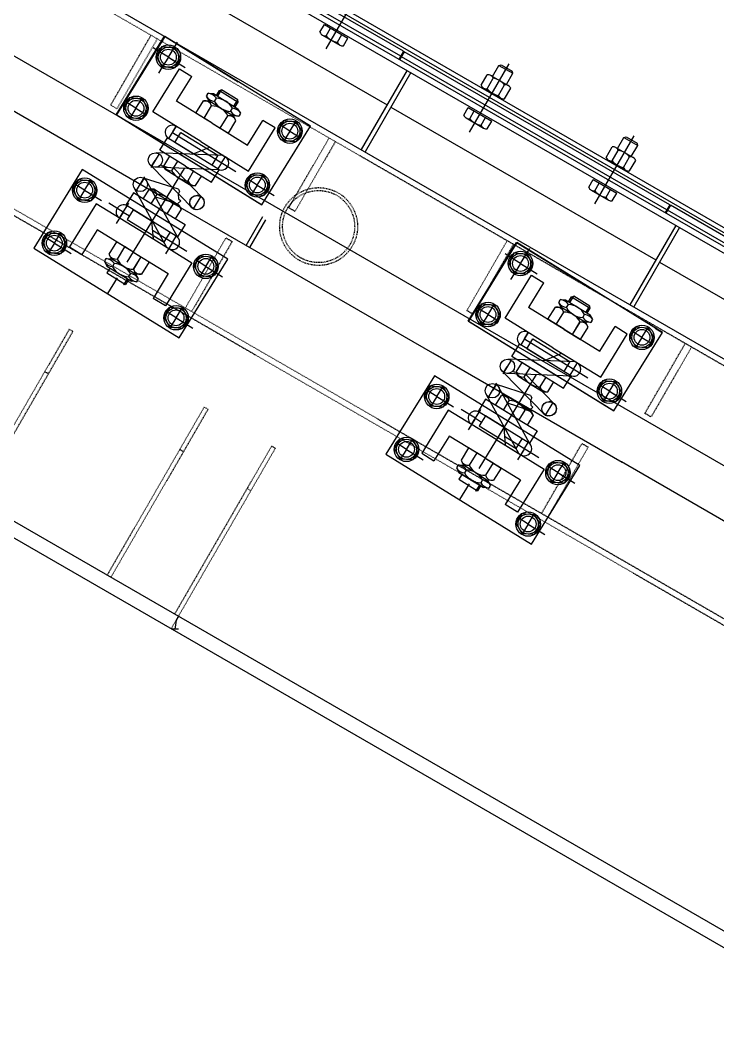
# Model space of a CAD drawing. Header units: millimetres. Extents: x 2827 to 6143, y 72 to 478.
# Drawn here: x 4479.8 to 4600.7, y 114 to 289.8 of the extents above; entities that cross this region are included whole.
import ezdxf

# ---------------------------------------------------------------- set-up
doc = ezdxf.new("R2010")
doc.units = ezdxf.units.MM
for name, pattern in [('ACAD_ISO02W100', [15, 12, -3]), ('CENTER', [50.8, 31.75, -6.35, 6.35, -6.35]), ('CENTER2', [28.575, 19.05, -3.175, 3.175, -3.175]), ('HIDDEN', [0.2, 0.1, -0.1])]:
    doc.linetypes.add(name, pattern=pattern)
for name, color, linetype, lineweight in [('01', 7, 'Continuous', 18), ('中心线', 1, 'CENTER', 13), ('图层1', 1, 'CENTER2', 25), ('图层2', 160, 'Continuous', 25), ('尺寸线', 22, 'Continuous', 13), ('粗实线层', 7, 'Continuous', 35), ('虚线', 8, 'ACAD_ISO02W100', 13)]:
    doc.layers.add(name, color=color, linetype=linetype, lineweight=lineweight)

msp = doc.modelspace()

# ---------------------------------------------------------------- linework, layer by layer
at = {"color": 7, "linetype": 'Continuous', "lineweight": -3}
for p, q in [((4733.81, 176.65), (4326.16, 412.21)), ((4734.19, 177.3), (4326.54, 412.86)), ((4325.04, 410.27), (4732.82, 174.92)), ((4324.54, 409.4), (4732.32, 174.06)), ((4724.38, 160.3), (4316.6, 395.64)), ((4504.54, 259.08), (4304.47, 374.63)), ((4716.38, 146.45), (4364.33, 349.63)), ((4545.77, 283.55), (4499.77, 310.1)), ((4546.27, 284.41), (4500.27, 310.97)), ((4497.52, 301.62), (4543.43, 275.13)), ((4531.78, 287.72), (4532.56, 289.05)), ((4532.56, 289.05), (4536.63, 286.7)), ((4532.85, 287.1), (4533.62, 288.44)), ((4532.21, 287.23), (4535.22, 285.49)), ((4534.8, 285.98), (4535.57, 287.31)), ((4535.86, 285.36), (4536.63, 286.7)), ((4546.27, 284.41), (4545.46, 283)), ((4546.38, 284.35), (4545.56, 282.94)), ((4591.88, 256.93), (4545.88, 283.48)), ((4592.38, 257.79), (4546.38, 284.35)), ((4561.69, 280.05), (4562.79, 281.96)), ((4562.79, 281.96), (4563.2, 282.06)), ((4562.79, 281.96), (4565.18, 280.61)), ((4563.2, 282.06), (4565.07, 280.98)), ((4546.88, 281.12), (4538.94, 267.37)), ((4547.53, 280.74), (4539.59, 266.99)), ((4559.7, 278.52), (4560.75, 280.35)), ((4560.76, 277.91), (4561.81, 279.74)), ((4561.39, 280.22), (4564.4, 278.48)), ((4564.07, 278.68), (4565.18, 280.61)), ((4565.18, 280.61), (4565.07, 280.98)), ((4560.12, 278.04), (4563.14, 276.3)), ((4562.71, 276.78), (4563.76, 278.61)), ((4563.77, 276.17), (4564.83, 278)), ((4544.08, 274.76), (4589.98, 248.26)), ((4556.69, 273.35), (4557.46, 274.68)), ((4557.46, 274.68), (4561.53, 272.33)), ((4557.11, 272.86), (4560.13, 271.12)), ((4557.75, 272.73), (4558.52, 274.07)), ((4559.7, 271.61), (4560.47, 272.94)), ((4560.76, 270.99), (4561.53, 272.33)), ((4583.34, 267.55), (4584.44, 269.46)), ((4584.44, 269.46), (4584.85, 269.57)), ((4584.44, 269.46), (4586.84, 268.11)), ((4584.85, 269.57), (4586.73, 268.48)), ((4581.35, 266.03), (4582.41, 267.85)), ((4583.04, 267.73), (4586.05, 265.99)), ((4585.72, 266.18), (4586.84, 268.11)), ((4586.84, 268.11), (4586.73, 268.48)), ((4581.78, 265.54), (4584.79, 263.8)), ((4582.41, 265.41), (4583.47, 267.24)), ((4584.36, 264.29), (4585.42, 266.12)), ((4585.42, 263.67), (4586.48, 265.5)), ((4578.34, 260.85), (4579.11, 262.19)), ((4579.11, 262.19), (4583.19, 259.83)), ((4578.77, 260.36), (4581.78, 258.62)), ((4579.4, 260.24), (4580.17, 261.57)), ((4581.35, 259.11), (4582.12, 260.45)), ((4551.35, 232.08), (4504.54, 259.08)), ((4582.41, 258.5), (4583.19, 259.83)), ((4592.38, 257.79), (4591.56, 256.38)), ((4592.49, 257.73), (4591.67, 256.32)), ((4637.99, 230.3), (4591.99, 256.86)), ((4638.49, 231.17), (4592.49, 257.73)), ((4518.97, 250.77), (4521.87, 255.79)), ((4519.62, 250.39), (4522.41, 255.21)), ((4593.43, 254.24), (4585.49, 240.49)), ((4594.08, 253.87), (4586.14, 240.12)), ((4590.63, 247.89), (4636.53, 221.4)), ((4584.13, 213.15), (4551.35, 232.08)), ((4632.87, 185.01), (4584.04, 213.25)), ((4505.99, 184.34), (4506.05, 184.35)), ((4506.03, 184.41), (4506.05, 184.35))]:
    msp.add_line(p, q, dxfattribs=at)
at = {"lineweight": -3}
for p, q in [((4502.84, 273.92), (4507.43, 281.36)), ((4507.43, 281.36), (4509.56, 280.05)), ((4507, 275.9), (4509.56, 280.05)), ((4512.25, 276.87), (4512.08, 276.61)), ((4512.08, 276.61), (4512.53, 275.82)), ((4512.17, 276.92), (4512.17, 276.92)), ((4512.25, 276.87), (4512.41, 277.14)), ((4512.41, 277.14), (4513.32, 277.09)), ((4513.32, 277.09), (4517.57, 274.47)), ((4513.49, 275.74), (4513.82, 276.27)), ((4513.84, 276.77), (4514.37, 277.62)), ((4514.06, 276.64), (4513.84, 276.77)), ((4514.06, 276.64), (4514.73, 277.71)), ((4514.37, 277.62), (4514.73, 277.71)), ((4514.37, 277.62), (4517.6, 275.62)), ((4517.52, 275.99), (4514.73, 277.71)), ((4506.92, 275.77), (4507, 275.9)), ((4513.09, 271.97), (4506.92, 275.77)), ((4510.27, 273.7), (4511.59, 275.83)), ((4511.59, 275.83), (4512.53, 275.82)), ((4511.68, 272.84), (4513, 274.96)), ((4511.68, 272.84), (4513, 274.96)), ((4514.66, 274.52), (4512.53, 275.82)), ((4514.66, 274.52), (4516.8, 273.22)), ((4516.3, 274.01), (4516.63, 274.54)), ((4516.86, 274.91), (4517.52, 275.99)), ((4516.86, 274.91), (4517.07, 274.78)), ((4517.07, 274.78), (4517.6, 275.62)), ((4517.6, 275.62), (4517.52, 275.99)), ((4518.05, 273.69), (4517.57, 274.47)), ((4511.12, 268.77), (4502.84, 273.92)), ((4513.07, 271.97), (4510.25, 273.71)), ((4513.09, 271.97), (4510.27, 273.7)), ((4513.07, 271.97), (4511.66, 272.85)), ((4511.66, 272.85), (4511.66, 272.85)), ((4513.09, 271.97), (4511.68, 272.84)), ((4514.5, 271.09), (4515.82, 273.23)), ((4514.5, 271.09), (4515.83, 273.21)), ((4517.22, 272.35), (4516.8, 273.22)), ((4517.72, 273.16), (4516.8, 273.22)), ((4517.65, 273.17), (4517.66, 273.17)), ((4517.88, 273.43), (4517.72, 273.16)), ((4517.88, 273.43), (4518.05, 273.69)), ((4513.07, 271.97), (4519.24, 268.17)), ((4513.09, 271.97), (4513.09, 271.97)), ((4513.09, 271.97), (4515.91, 270.23)), ((4513.09, 271.97), (4514.5, 271.09)), ((4515.91, 270.23), (4517.22, 272.35)), ((4519.24, 268.17), (4521.89, 272.44)), ((4519.41, 263.66), (4524.02, 271.13)), ((4524.02, 271.13), (4521.89, 272.44)), ((4504.03, 267.28), (4505.34, 269.41)), ((4514.05, 264.03), (4505.55, 269.28)), ((4506.62, 268.62), (4507.66, 270.32)), ((4507.66, 270.32), (4514.05, 266.39)), ((4508.5, 264.52), (4504.03, 267.28)), ((4509.81, 266.65), (4506.62, 268.62)), ((4509.81, 266.65), (4512.67, 267.82)), ((4511.11, 268.78), (4519.41, 263.66)), ((4511.12, 268.77), (4511.12, 268.77)), ((4511.12, 268.77), (4515.37, 266.15)), ((4515.06, 266.33), (4503.42, 266.8)), ((4505.73, 266.23), (4504.68, 264.53)), ((4508.5, 264.52), (4505.73, 266.23)), ((4509.15, 265.58), (4509.13, 265.55)), ((4509.15, 265.58), (4509.15, 265.58)), ((4509.69, 266.46), (4509.69, 266.46)), ((4514.05, 266.39), (4513.01, 264.68)), ((4509.8, 257.11), (4502.51, 264.56)), ((4514.28, 263.88), (4503.16, 264.31)), ((4505.04, 263.86), (4504.68, 264.53)), ((4507.26, 262.5), (4505.04, 263.86)), ((4507.11, 265.38), (4506.07, 263.68)), ((4506.38, 264.19), (4511.41, 258.99)), ((4508.5, 264.52), (4507.11, 265.38)), ((4508.5, 264.52), (4512.96, 261.75)), ((4508.5, 264.52), (4509.88, 263.67)), ((4512.96, 261.75), (4514.28, 263.88)), ((4514.05, 264.03), (4514.05, 264.03)), ((4514.28, 263.88), (4514.3, 263.91)), ((4514.28, 263.88), (4514.42, 263.87)), ((4507.25, 260.52), (4501.21, 262.45)), ((4507.1, 252.24), (4501.72, 261.98)), ((4507.25, 262.5), (4509.46, 261.13)), ((4507.46, 262.83), (4507.46, 262.83)), ((4509.88, 263.67), (4508.85, 261.99)), ((4510.23, 261.15), (4511.28, 262.85)), ((4513.4, 262.96), (4513.39, 262.93)), ((4505.25, 250.43), (4499.62, 260.63)), ((4501.16, 258.82), (4502.21, 260.53)), ((4502.97, 260.5), (4502.21, 260.53)), ((4505.18, 259.13), (4502.97, 260.5)), ((4507.25, 260.51), (4507.25, 260.52)), ((4509.46, 261.13), (4510.23, 261.15)), ((4510.23, 261.15), (4510.23, 261.15)), ((4499.46, 259.87), (4498.15, 257.74)), ((4503.93, 257.12), (4499.46, 259.87)), ((4499.9, 260.13), (4499.9, 260.14)), ((4499.9, 260.12), (4499.9, 260.13)), ((4503.93, 257.12), (4501.16, 258.82)), ((4502.54, 257.97), (4503.59, 259.66)), ((4504.9, 258.65), (4503.28, 259.16)), ((4504.88, 258.66), (4504.97, 258.8)), ((4504.88, 258.66), (4507.09, 257.96)), ((4504.97, 258.8), (4504.97, 258.8)), ((4505.18, 259.14), (4507.39, 257.77)), ((4511.13, 259.27), (4510.56, 259.46)), ((4511.14, 259.28), (4511.11, 259.24)), ((4492.99, 257.96), (4488.4, 250.51)), ((4501.3, 252.87), (4492.99, 257.96)), ((4506.86, 252.37), (4498.35, 257.62)), ((4499.42, 256.96), (4498.37, 255.26)), ((4502.61, 254.99), (4499.42, 256.96)), ((4503.93, 257.12), (4502.54, 257.97)), ((4503.93, 257.12), (4508.4, 254.37)), ((4503.93, 257.12), (4505.31, 256.27)), ((4505.31, 256.27), (4506.35, 257.94)), ((4507.72, 257.08), (4506.68, 255.38)), ((4507.39, 257.77), (4507.72, 257.08)), ((4507.72, 257.08), (4507.72, 257.08)), ((4509.8, 257.11), (4510.18, 256.99)), ((4498.37, 255.26), (4504.75, 251.32)), ((4502.73, 255.18), (4502.61, 254.99)), ((4502.61, 254.99), (4502.73, 255.18)), ((4502.61, 254.99), (4502.85, 251.91)), ((4502.73, 255.18), (4502.73, 255.18)), ((4503.27, 256.06), (4503.29, 256.09)), ((4503.27, 256.06), (4503.27, 256.06)), ((4493.09, 253.36), (4490.52, 249.2)), ((4493.16, 253.48), (4493.09, 253.36)), ((4499.33, 249.67), (4493.16, 253.48)), ((4508.4, 254.37), (4507.1, 252.24)), ((4501.3, 252.87), (4501.3, 252.87)), ((4501.3, 252.87), (4509.59, 247.75)), ((4501.3, 252.87), (4505.56, 250.24)), ((4504.75, 251.32), (4505.81, 253.01)), ((4506.86, 252.37), (4506.86, 252.37)), ((4507.1, 252.24), (4507.08, 252.21)), ((4507.1, 252.24), (4507.16, 252.12)), ((4488.4, 250.51), (4490.52, 249.2)), ((4496.51, 251.41), (4495.21, 249.28)), ((4499.32, 249.68), (4496.5, 251.42)), ((4499.33, 249.67), (4496.51, 251.41)), ((4497.92, 250.55), (4496.62, 248.41)), ((4497.92, 250.55), (4496.62, 248.41)), ((4499.32, 249.68), (4497.91, 250.56)), ((4497.91, 250.56), (4497.91, 250.55)), ((4499.33, 249.67), (4497.92, 250.55)), ((4499.32, 249.68), (4505.49, 245.88)), ((4499.33, 249.67), (4499.33, 249.67)), ((4499.33, 249.67), (4502.15, 247.93)), ((4499.33, 249.67), (4500.75, 248.8)), ((4494.57, 248.23), (4494.41, 247.96)), ((4494.41, 247.96), (4494.85, 247.17)), ((4494.49, 248.28), (4494.49, 248.28)), ((4494.57, 248.23), (4494.73, 248.49)), ((4494.73, 248.49), (4495.64, 248.45)), ((4495.21, 249.28), (4495.64, 248.45)), ((4497.76, 247.12), (4495.64, 248.45)), ((4500.75, 248.8), (4499.43, 246.66)), ((4500.75, 248.8), (4499.45, 246.66)), ((4502.15, 247.93), (4500.84, 245.81)), ((4494.85, 247.17), (4499.11, 244.55)), ((4495.38, 246.84), (4494.85, 246)), ((4495.59, 246.71), (4495.38, 246.84)), ((4496.14, 247.62), (4495.82, 247.09)), ((4497.76, 247.12), (4499.88, 245.79)), ((4509.59, 247.75), (4504.98, 240.28)), ((4494.85, 246), (4498.09, 244)), ((4498.39, 244.99), (4497.73, 243.91)), ((4498.6, 244.86), (4498.09, 244)), ((4498.39, 244.99), (4498.6, 244.86)), ((4498.95, 245.89), (4498.62, 245.36)), ((4500.01, 244.47), (4499.11, 244.55)), ((4500.84, 245.81), (4499.88, 245.79)), ((4500.34, 245), (4499.88, 245.79)), ((4500.18, 244.73), (4500.01, 244.47)), ((4500.18, 244.73), (4500.34, 245)), ((4500.3, 245.05), (4500.31, 245.05)), ((4505.49, 245.88), (4502.85, 241.59)), ((4563.85, 238.17), (4568.44, 245.62)), ((4568.44, 245.62), (4570.57, 244.3)), ((4498.09, 244), (4497.73, 243.91)), ((4568.01, 240.15), (4570.57, 244.3)), ((4504.98, 240.28), (4502.85, 241.59)), ((4573.26, 241.12), (4573.09, 240.86)), ((4573.18, 241.17), (4573.18, 241.17)), ((4573.26, 241.12), (4573.42, 241.39)), ((4573.42, 241.39), (4574.33, 241.35)), ((4574.33, 241.35), (4578.58, 238.72)), ((4574.85, 241.02), (4575.38, 241.87)), ((4575.07, 240.89), (4574.85, 241.02)), ((4575.07, 240.89), (4575.74, 241.96)), ((4575.38, 241.87), (4575.74, 241.96)), ((4575.38, 241.87), (4578.61, 239.88)), ((4578.53, 240.24), (4575.74, 241.96)), ((4567.93, 240.03), (4568.01, 240.15)), ((4574.1, 236.22), (4567.93, 240.03)), ((4571.28, 237.96), (4572.6, 240.08)), ((4572.6, 240.08), (4573.54, 240.07)), ((4572.69, 237.09), (4574.01, 239.21)), ((4572.69, 237.09), (4574.01, 239.21)), ((4573.09, 240.86), (4573.54, 240.07)), ((4575.67, 238.77), (4573.54, 240.07)), ((4574.5, 239.99), (4574.83, 240.52)), ((4577.87, 239.16), (4578.53, 240.24)), ((4577.87, 239.16), (4578.08, 239.03)), ((4578.08, 239.03), (4578.61, 239.88)), ((4578.61, 239.88), (4578.53, 240.24)), ((4572.13, 233.03), (4563.85, 238.17)), ((4574.08, 236.23), (4571.26, 237.97)), ((4574.1, 236.22), (4571.28, 237.96)), ((4575.51, 235.35), (4576.83, 237.49)), ((4575.51, 235.35), (4576.84, 237.46)), ((4575.67, 238.77), (4577.81, 237.47)), ((4577.31, 238.26), (4577.64, 238.79)), ((4578.23, 236.61), (4577.81, 237.47)), ((4578.73, 237.41), (4577.81, 237.47)), ((4579.06, 237.95), (4578.58, 238.72)), ((4578.66, 237.42), (4578.67, 237.42)), ((4578.89, 237.68), (4578.73, 237.41)), ((4578.89, 237.68), (4579.06, 237.95)), ((4574.08, 236.23), (4572.67, 237.1)), ((4572.67, 237.1), (4572.67, 237.1)), ((4574.1, 236.22), (4572.69, 237.09)), ((4574.08, 236.23), (4580.25, 232.42)), ((4574.1, 236.22), (4574.1, 236.22)), ((4574.1, 236.22), (4576.92, 234.48)), ((4574.1, 236.22), (4575.51, 235.35)), ((4576.92, 234.48), (4578.23, 236.61)), ((4580.25, 232.42), (4582.9, 236.7)), ((4585.03, 235.38), (4582.9, 236.7)), ((4567.63, 232.87), (4568.67, 234.58)), ((4568.67, 234.58), (4575.06, 230.64)), ((4580.42, 227.91), (4585.03, 235.38)), ((4565.04, 231.53), (4566.35, 233.66)), ((4575.06, 228.28), (4566.56, 233.54)), ((4570.82, 230.9), (4567.63, 232.87)), ((4572.12, 233.03), (4580.42, 227.91)), ((4572.13, 233.03), (4572.13, 233.03)), ((4572.13, 233.03), (4576.38, 230.4)), ((4576.07, 230.59), (4564.43, 231.05)), ((4569.51, 228.77), (4565.04, 231.53)), ((4566.74, 230.48), (4565.69, 228.78)), ((4569.51, 228.77), (4566.74, 230.48)), ((4570.7, 230.71), (4570.7, 230.71)), ((4570.82, 230.9), (4573.68, 232.07)), ((4575.06, 230.64), (4574.02, 228.93)), ((4570.81, 221.37), (4563.52, 228.81)), ((4566.05, 228.11), (4565.69, 228.78)), ((4568.12, 229.63), (4567.08, 227.93)), ((4569.51, 228.78), (4568.12, 229.63)), ((4569.51, 228.78), (4573.97, 226.01)), ((4569.51, 228.78), (4570.89, 227.92)), ((4570.16, 229.84), (4570.14, 229.81)), ((4570.16, 229.84), (4570.16, 229.84)), ((4575.29, 228.13), (4564.17, 228.56)), ((4568.27, 226.75), (4566.05, 228.11)), ((4567.39, 228.44), (4572.42, 223.25)), ((4568.47, 227.09), (4568.47, 227.09)), ((4570.89, 227.92), (4569.86, 226.24)), ((4571.24, 225.4), (4572.29, 227.1)), ((4573.97, 226.01), (4575.29, 228.13)), ((4574.42, 227.21), (4574.4, 227.18)), ((4575.06, 228.28), (4575.06, 228.28)), ((4575.29, 228.13), (4575.31, 228.16)), ((4575.29, 228.13), (4575.43, 228.12)), ((4568.26, 224.77), (4562.22, 226.71)), ((4568.11, 216.49), (4562.73, 226.24)), ((4568.26, 226.75), (4570.47, 225.39)), ((4570.47, 225.39), (4571.24, 225.4)), ((4571.24, 225.4), (4571.24, 225.4)), ((4560.47, 224.13), (4559.16, 222)), ((4564.94, 221.37), (4560.47, 224.13)), ((4566.26, 214.69), (4560.63, 224.89)), ((4560.91, 224.38), (4560.91, 224.39)), ((4560.91, 224.37), (4560.91, 224.38)), ((4562.17, 223.07), (4563.22, 224.78)), ((4563.98, 224.75), (4563.22, 224.78)), ((4563.55, 222.22), (4564.6, 223.92)), ((4566.19, 223.39), (4563.98, 224.75)), ((4565.91, 222.9), (4564.29, 223.41)), ((4566.19, 223.39), (4568.4, 222.02)), ((4568.26, 224.76), (4568.26, 224.77)), ((4572.14, 223.53), (4571.57, 223.71)), ((4572.15, 223.53), (4572.12, 223.49)), ((4554, 222.21), (4549.41, 214.77)), ((4562.31, 217.12), (4554, 222.21)), ((4567.87, 216.63), (4559.36, 221.87)), ((4564.94, 221.37), (4562.17, 223.07)), ((4564.94, 221.37), (4563.55, 222.22)), ((4565.89, 222.91), (4565.98, 223.05)), ((4565.89, 222.91), (4568.1, 222.21)), ((4565.98, 223.05), (4565.98, 223.05)), ((4566.32, 220.52), (4567.36, 222.19)), ((4568.4, 222.02), (4568.73, 221.33)), ((4560.43, 221.21), (4559.38, 219.52)), ((4563.62, 219.24), (4560.43, 221.21)), ((4564.28, 220.31), (4564.3, 220.34)), ((4564.28, 220.31), (4564.28, 220.31)), ((4564.94, 221.37), (4569.41, 218.62)), ((4564.94, 221.37), (4566.32, 220.52)), ((4568.73, 221.33), (4567.69, 219.63)), ((4568.73, 221.33), (4568.73, 221.33)), ((4570.81, 221.36), (4571.19, 221.24)), ((4559.38, 219.52), (4565.76, 215.57)), ((4563.74, 219.43), (4563.62, 219.24)), ((4563.62, 219.24), (4563.74, 219.43)), ((4563.62, 219.24), (4563.86, 216.16)), ((4563.74, 219.43), (4563.74, 219.44)), ((4569.41, 218.62), (4568.11, 216.49)), ((4554.1, 217.61), (4551.53, 213.45)), ((4554.17, 217.73), (4554.1, 217.61)), ((4560.34, 213.93), (4554.17, 217.73)), ((4562.31, 217.12), (4562.31, 217.12)), ((4562.31, 217.12), (4570.6, 212)), ((4562.31, 217.12), (4566.57, 214.49)), ((4565.76, 215.57), (4566.82, 217.26)), ((4567.87, 216.63), (4567.87, 216.63)), ((4568.11, 216.49), (4568.09, 216.46)), ((4568.11, 216.49), (4568.17, 216.37)), ((4549.41, 214.77), (4551.53, 213.45)), ((4557.52, 215.67), (4556.22, 213.53)), ((4560.33, 213.94), (4557.51, 215.68)), ((4560.34, 213.93), (4557.52, 215.67)), ((4558.93, 214.8), (4557.63, 212.66)), ((4558.93, 214.8), (4557.63, 212.66)), ((4560.33, 213.94), (4558.92, 214.81)), ((4558.92, 214.81), (4558.92, 214.81)), ((4560.34, 213.93), (4558.93, 214.8)), ((4556.22, 213.53), (4556.65, 212.7)), ((4560.33, 213.94), (4566.5, 210.13)), ((4560.34, 213.93), (4560.34, 213.93)), ((4560.34, 213.93), (4563.16, 212.19)), ((4560.34, 213.93), (4561.76, 213.06)), ((4561.76, 213.06), (4560.44, 210.92)), ((4561.76, 213.06), (4560.46, 210.92)), ((4555.58, 212.48), (4555.42, 212.21)), ((4555.42, 212.21), (4555.86, 211.42)), ((4555.5, 212.53), (4555.5, 212.53)), ((4555.58, 212.48), (4555.75, 212.74)), ((4555.75, 212.74), (4556.65, 212.7)), ((4555.86, 211.42), (4560.12, 208.8)), ((4556.39, 211.1), (4555.86, 210.25)), ((4556.6, 210.97), (4556.39, 211.1)), ((4558.77, 211.37), (4556.65, 212.7)), ((4557.15, 211.87), (4556.83, 211.34)), ((4558.77, 211.37), (4560.89, 210.05)), ((4563.16, 212.19), (4561.85, 210.06)), ((4570.6, 212), (4565.99, 204.53)), ((4555.86, 210.25), (4559.1, 208.25)), ((4559.4, 209.24), (4558.74, 208.16)), ((4559.4, 209.24), (4559.61, 209.11)), ((4559.96, 210.14), (4559.63, 209.61)), ((4561.85, 210.06), (4560.89, 210.05)), ((4561.35, 209.25), (4560.89, 210.05)), ((4561.19, 208.99), (4561.35, 209.25)), ((4561.32, 209.31), (4561.32, 209.3)), ((4566.5, 210.13), (4563.87, 205.84)), ((4559.1, 208.25), (4558.74, 208.16)), ((4559.61, 209.11), (4559.1, 208.25)), ((4561.02, 208.72), (4560.12, 208.8)), ((4561.19, 208.99), (4561.02, 208.72)), ((4565.99, 204.53), (4563.87, 205.84))]:
    msp.add_line(p, q, dxfattribs=at)
for points in [[(4528.86, 272.18), (4530.05, 271.45), (4521.65, 257.83), (4496.44, 273.39), (4504.84, 287.01), (4517.59, 279.14)], [(4507.25, 260.51), (4507.46, 260.09), (4507.23, 259.66), (4507.28, 258.86), (4507.65, 258.48), (4507.09, 257.96)], [(4589.87, 236.43), (4591.06, 235.7), (4582.66, 222.08), (4557.45, 237.64), (4565.85, 251.26), (4578.6, 243.39)], [(4568.26, 224.76), (4568.47, 224.34), (4568.24, 223.91), (4568.29, 223.11), (4568.66, 222.73), (4568.1, 222.21)]]:
    msp.add_lwpolyline(points, dxfattribs=at)
for points in [[(4496.5, 273.39), (4521.71, 257.83), (4530.12, 271.45), (4504.9, 287)], [(4482.19, 250.3), (4507.4, 234.75), (4515.8, 248.36), (4490.59, 263.92)], [(4557.51, 237.64), (4582.72, 222.08), (4591.13, 235.7), (4565.91, 251.26)], [(4543.2, 214.56), (4568.41, 199), (4576.81, 212.62), (4551.6, 228.17)]]:
    msp.add_lwpolyline(points, close=True, dxfattribs=at)
for centre, radius in [((4505.51, 283.39), 2.12), ((4505.51, 283.39), 1.37), ((4499.89, 274.54), 2.12), ((4499.89, 274.54), 1.37), ((4526.56, 270.57), 2.12), ((4526.56, 270.57), 1.37), ((4503.25, 265.56), 1.25), ((4491, 260.34), 2.12), ((4500.65, 261.34), 1.25), ((4520.92, 261.24), 2.12), ((4520.92, 261.24), 1.37), ((4491, 260.34), 1.37), ((4510.46, 258.18), 1.25), ((4510.48, 258.21), 1.25), ((4485.75, 251.17), 2.12), ((4485.75, 251.17), 1.37), ((4566.52, 247.64), 2.12), ((4511.99, 247.14), 2.12), ((4511.99, 247.14), 1.37), ((4566.52, 247.64), 1.37), ((4560.9, 238.8), 2.12), ((4506.84, 238.23), 2.12), ((4506.84, 238.23), 1.37), ((4560.9, 238.8), 1.37), ((4587.57, 234.83), 2.12), ((4587.57, 234.83), 1.37), ((4564.26, 229.81), 1.25), ((4561.66, 225.59), 1.25), ((4581.93, 225.5), 2.12), ((4581.93, 225.5), 1.37), ((4552.01, 224.59), 2.12), ((4552.01, 224.59), 1.37), ((4571.47, 222.43), 1.25), ((4571.49, 222.46), 1.25), ((4546.76, 215.42), 2.12), ((4546.76, 215.42), 1.37), ((4573.01, 211.39), 2.12), ((4573.01, 211.39), 1.37), ((4567.85, 202.48), 2.12), ((4567.85, 202.48), 1.37)]:
    msp.add_circle(centre, radius, dxfattribs=at)
at = {"color": 7, "linetype": 'Continuous', "lineweight": -3}
for centre, radius, start, end in [((4532.61, 288.02), 0.884, 199.9367, 242.8701), ((4532.69, 287.97), 0.884, 237.1299, 280.0633), ((4535.41, 289.23), 3.33, 219.7102, 239.5117), ((4535.36, 289.26), 3.33, 240.4883, 260.2898), ((4535.63, 286.28), 0.884, 199.9367, 242.8701), ((4535.7, 286.24), 0.884, 237.1299, 280.0633), ((4560.91, 279.48), 0.884, 57.1299, 100.0633), ((4560.98, 279.44), 0.884, 19.9367, 62.8701), ((4561.25, 276.46), 3.33, 60.4883, 80.2898), ((4560.53, 278.82), 0.884, 199.9367, 242.8701), ((4560.6, 278.78), 0.884, 237.1299, 280.0633), ((4563.32, 280.03), 3.33, 219.7102, 239.5117), ((4561.2, 276.49), 3.33, 39.7102, 59.5117), ((4563.92, 277.74), 0.884, 57.1299, 100.0633), ((4564, 277.7), 0.884, 19.9367, 62.8701), ((4563.27, 280.06), 3.33, 240.4883, 260.2898), ((4563.54, 277.08), 0.884, 199.9367, 242.8701), ((4563.62, 277.04), 0.884, 237.1299, 280.0633), ((4557.52, 273.65), 0.884, 199.9367, 242.8701), ((4557.59, 273.6), 0.884, 237.1299, 280.0633), ((4560.31, 274.86), 3.33, 219.7102, 239.5117), ((4560.26, 274.89), 3.33, 240.4883, 260.2898), ((4560.53, 271.91), 0.884, 199.9367, 242.8701), ((4560.61, 271.86), 0.884, 237.1299, 280.0633), ((4582.56, 266.98), 0.884, 57.1299, 100.0633), ((4582.64, 266.94), 0.884, 19.9367, 62.8701), ((4582.18, 266.33), 0.884, 199.9367, 242.8701), ((4582.26, 266.28), 0.884, 237.1299, 280.0633), ((4582.91, 263.96), 3.33, 60.4883, 80.2898), ((4582.86, 263.99), 3.33, 39.7102, 59.5117), ((4585.57, 265.24), 0.884, 57.1299, 100.0633), ((4585.65, 265.2), 0.884, 19.9367, 62.8701), ((4584.97, 267.54), 3.33, 219.7102, 239.5117), ((4584.92, 267.57), 3.33, 240.4883, 260.2898), ((4585.19, 264.59), 0.884, 199.9367, 242.8701), ((4585.27, 264.54), 0.884, 237.1299, 280.0633), ((4579.17, 261.15), 0.884, 199.9367, 242.8701), ((4579.25, 261.11), 0.884, 237.1299, 280.0633), ((4581.96, 262.36), 3.33, 219.7102, 239.5117), ((4581.91, 262.39), 3.33, 240.4883, 260.2898), ((4582.18, 259.41), 0.884, 199.9367, 242.8701), ((4582.26, 259.37), 0.884, 237.1299, 280.0633)]:
    msp.add_arc(centre, radius, start, end, dxfattribs=at)
at = {"lineweight": -3}
for centre, radius, start, end in [((4513.82, 277.84), 2.13, 215.4644, 261.1819), ((4512.28, 275.35), 1.79, 30.723, 85.9233), ((4513.71, 272.94), 3.33, 28.6741, 87.9722), ((4511.79, 274.56), 1.28, 17.9731, 98.6716), ((4513.1, 271.94), 3.01, 24.8258, 91.801), ((4516.48, 277.44), 3.44, 209.7147, 266.9316), ((4516.38, 272.51), 2.05, 35.4999, 83.1427), ((4516.08, 272.05), 1.18, 14.7773, 101.888), ((4517.89, 275.07), 1.91, 213.7393, 264.9034), ((4506.21, 270.35), 1.25, 58.3231, 238.1343), ((4506.21, 270.35), 1.25, 327.9174, 329.1718), ((4514.72, 265.08), 1.25, 237.9144, 58.3231), ((4506.07, 265.25), 1.57, 207.3898, 269.9075), ((4509.11, 265.54), 3.56, 211.4673, 265.8299), ((4510.12, 262.51), 1.37, 202.5306, 274.8636), ((4502.19, 258.96), 1.57, 26.7388, 89.2565), ((4503.29, 256.11), 3.56, 30.8163, 85.179), ((4497.7, 256.55), 1.25, 58.512, 238.3231), ((4506.45, 256.57), 1.37, 21.7827, 94.1157), ((4497.7, 256.55), 1.25, 327.4744, 328.7288), ((4506.21, 251.3), 1.25, 238.3231, 58.7319), ((4495.95, 248.88), 1.79, 210.723, 265.9233), ((4494.41, 246.38), 2.13, 35.4644, 81.1819), ((4496.43, 249.67), 1.28, 197.9747, 278.6732), ((4499.36, 249.67), 3.01, 204.8453, 271.8205), ((4498.74, 248.68), 3.33, 208.6741, 267.9722), ((4495.96, 244.18), 3.44, 29.7147, 86.9316), ((4500.6, 246.97), 1.18, 194.7583, 281.869), ((4500.33, 246.49), 2.05, 213.5036, 261.1463), ((4498.71, 243.99), 1.91, 31.7429, 82.907), ((4573.29, 239.6), 1.79, 30.723, 85.9233), ((4572.8, 238.81), 1.28, 17.9731, 98.6716), ((4574.83, 242.1), 2.13, 215.4644, 261.1819), ((4574.11, 236.2), 3.01, 24.8258, 91.801), ((4577.49, 241.7), 3.44, 209.7147, 266.9316), ((4574.72, 237.19), 3.33, 28.6741, 87.9722), ((4577.09, 236.3), 1.18, 14.7773, 101.888), ((4578.9, 239.32), 1.91, 213.7393, 264.9034), ((4577.39, 236.76), 2.05, 35.4999, 83.1427), ((4567.22, 234.6), 1.25, 58.3231, 238.1343), ((4567.22, 234.6), 1.25, 327.9174, 329.1718), ((4575.73, 229.34), 1.25, 237.9144, 58.3231), ((4567.08, 229.5), 1.57, 207.3898, 269.9075), ((4570.12, 229.79), 3.56, 211.4673, 265.8299), ((4571.13, 226.77), 1.37, 202.5306, 274.8636), ((4563.2, 223.21), 1.57, 26.7388, 89.2565), ((4564.3, 220.37), 3.56, 30.8163, 85.179), ((4558.71, 220.8), 1.25, 58.512, 238.3231), ((4567.46, 220.82), 1.37, 21.7827, 94.1157), ((4558.71, 220.8), 1.25, 327.4744, 328.7288), ((4567.22, 215.56), 1.25, 238.3231, 58.7319), ((4557.44, 213.93), 1.28, 197.9747, 278.6732), ((4556.96, 213.13), 1.79, 210.723, 265.9233), ((4555.42, 210.64), 2.13, 35.4644, 81.1819), ((4559.75, 212.94), 3.33, 208.6741, 267.9722), ((4556.97, 208.44), 3.44, 29.7147, 86.9316), ((4560.37, 213.93), 3.01, 204.8453, 271.8205), ((4561.34, 210.74), 2.05, 213.5036, 261.1463), ((4559.72, 208.24), 1.91, 31.7429, 82.907), ((4561.61, 211.22), 1.18, 194.7583, 281.869)]:
    msp.add_arc(centre, radius, start, end, dxfattribs=at)
at = {"layer": '01', "lineweight": -3}
for p, q in [((4507.24, 186.51), (4506.85, 185.83)), ((4506.85, 185.83), (4506.68, 184.59)), ((4505.99, 184.34), (4507.24, 184.34)), ((4506.68, 184.59), (4506.65, 184.34))]:
    msp.add_line(p, q, dxfattribs=at)
at = {"layer": '中心线', "lineweight": -3}
for p, q in [((4532.85, 284.85), (4539.66, 296.65)), ((4557.7, 270.39), (4564.56, 282.27)), ((4579.4, 257.97), (4586.21, 269.77))]:
    msp.add_line(p, q, dxfattribs=at)
at = {"layer": '图层1', "lineweight": -3}
for p, q in [((4503.7, 284.51), (4502.86, 285.04)), ((4505.51, 283.39), (4507.11, 285.99)), ((4505.51, 283.39), (4506.62, 285.2)), ((4505.51, 283.39), (4503.7, 284.51)), ((4505.51, 283.39), (4504.39, 281.58)), ((4505.51, 283.39), (4507.31, 282.27)), ((4505.51, 283.39), (4508.41, 281.58)), ((4504.39, 281.58), (4503.79, 280.6)), ((4517.52, 279.22), (4517.5, 279.19)), ((4517.59, 279.14), (4517.59, 279.18)), ((4499.89, 274.54), (4501, 276.35)), ((4499.89, 274.54), (4498.08, 275.66)), ((4499.89, 274.54), (4498.77, 272.73)), ((4499.89, 274.54), (4501.69, 273.42)), ((4514.64, 274.53), (4514.64, 274.53)), ((4515.42, 275.8), (4515.42, 275.79)), ((4517.57, 273.17), (4517.57, 273.18)), ((4506.86, 271.42), (4505.54, 269.29)), ((4506.21, 270.35), (4506.87, 271.42)), ((4513.07, 271.97), (4513.07, 271.97)), ((4526.56, 270.57), (4524.76, 271.7)), ((4526.56, 270.57), (4527.68, 272.38)), ((4506.21, 270.35), (4517.2, 263.57)), ((4526.56, 270.57), (4525.45, 268.77)), ((4526.56, 270.57), (4528.37, 269.45)), ((4504.88, 268.21), (4504.87, 268.19)), ((4503.9, 266.63), (4502.45, 264.27)), ((4509.15, 265.58), (4509.13, 265.55)), ((4514.72, 265.08), (4515.38, 266.15)), ((4508.25, 264.11), (4493.49, 240.06)), ((4502.58, 264.48), (4503.19, 265.48)), ((4514.72, 265.09), (4514.06, 264.02)), ((4491, 260.34), (4492.12, 262.15)), ((4499.89, 260.13), (4501.44, 262.64)), ((4501.31, 262.42), (4500.69, 261.43)), ((4513.4, 262.96), (4513.39, 262.93)), ((4520.92, 261.24), (4519.12, 262.37)), ((4520.92, 261.24), (4522.04, 263.05)), ((4491, 260.34), (4489.2, 261.46)), ((4491, 260.34), (4489.89, 258.53)), ((4491, 260.34), (4492.81, 259.22)), ((4491, 260.34), (4493.9, 258.53)), ((4517.54, 260.36), (4517.54, 260.4)), ((4520.92, 261.24), (4519.81, 259.43)), ((4520.92, 261.24), (4522.73, 260.12)), ((4520.92, 261.24), (4523.82, 259.44)), ((4511.14, 259.28), (4509.8, 257.11)), ((4511.11, 259.24), (4511.14, 259.28)), ((4497.7, 256.55), (4495.21, 258.08)), ((4497.03, 255.49), (4498.34, 257.62)), ((4497.7, 256.55), (4498.64, 258.08)), ((4509.8, 257.11), (4509.82, 257.15)), ((4497.7, 256.55), (4496.45, 254.54)), ((4497.7, 256.55), (4497.03, 255.48)), ((4497.7, 256.55), (4498.76, 255.89)), ((4501.95, 253.92), (4501.98, 253.9)), ((4502.73, 253.44), (4508.68, 249.77)), ((4485.75, 251.17), (4483.94, 252.29)), ((4485.75, 251.17), (4486.86, 252.98)), ((4506.21, 251.3), (4506.87, 252.37)), ((4485.75, 251.17), (4484.63, 249.36)), ((4485.75, 251.17), (4487.55, 250.05)), ((4485.75, 251.17), (4488.65, 249.36)), ((4506.21, 251.3), (4505.01, 249.33)), ((4506.21, 251.3), (4505.56, 250.24)), ((4566.52, 247.64), (4568.12, 250.24)), ((4511.99, 247.14), (4510.19, 248.26)), ((4511.99, 247.14), (4513.11, 248.95)), ((4564.71, 248.76), (4563.87, 249.29)), ((4566.52, 247.64), (4564.71, 248.76)), ((4566.52, 247.64), (4567.63, 249.45)), ((4511.99, 247.14), (4510.88, 245.33)), ((4511.99, 247.14), (4513.8, 246.02)), ((4511.99, 247.14), (4514.9, 245.34)), ((4566.52, 247.64), (4565.4, 245.83)), ((4566.52, 247.64), (4568.32, 246.52)), ((4566.52, 247.64), (4569.42, 245.84)), ((4565.4, 245.83), (4564.8, 244.85)), ((4578.53, 243.47), (4578.51, 243.44)), ((4578.6, 243.39), (4578.6, 243.43)), ((4506.84, 238.23), (4505.03, 239.35)), ((4506.84, 238.23), (4507.95, 240.04)), ((4560.9, 238.8), (4559.09, 239.92)), ((4560.9, 238.8), (4562.01, 240.6)), ((4576.43, 240.05), (4576.43, 240.05)), ((4506.84, 238.23), (4505.72, 236.42)), ((4506.84, 238.23), (4508.64, 237.11)), ((4506.84, 238.23), (4509.74, 236.43)), ((4560.9, 238.8), (4559.78, 236.99)), ((4560.9, 238.8), (4562.7, 237.67)), ((4575.65, 238.79), (4575.65, 238.78)), ((4578.59, 237.42), (4578.59, 237.43)), ((4567.87, 235.67), (4566.56, 233.54)), ((4567.22, 234.6), (4567.88, 235.67)), ((4574.08, 236.23), (4574.08, 236.23)), ((4587.57, 234.83), (4585.77, 235.95)), ((4587.57, 234.83), (4588.69, 236.64)), ((4567.22, 234.6), (4578.21, 227.82)), ((4587.57, 234.83), (4586.46, 233.02)), ((4587.57, 234.83), (4589.38, 233.71)), ((4565.89, 232.47), (4565.88, 232.44)), ((4564.91, 230.88), (4563.46, 228.52)), ((4575.73, 229.34), (4576.39, 230.4)), ((4563.59, 228.74), (4564.21, 229.73)), ((4570.16, 229.84), (4570.14, 229.81)), ((4575.73, 229.34), (4575.07, 228.27)), ((4569.26, 228.37), (4554.5, 204.31)), ((4560.9, 224.38), (4562.45, 226.89)), ((4574.42, 227.21), (4574.4, 227.18)), ((4581.93, 225.5), (4583.05, 227.31)), ((4552.01, 224.59), (4550.21, 225.71)), ((4552.01, 224.59), (4553.13, 226.4)), ((4562.32, 226.67), (4561.71, 225.68)), ((4581.93, 225.5), (4580.13, 226.62)), ((4581.93, 225.5), (4580.82, 223.69)), ((4581.93, 225.5), (4583.74, 224.37)), ((4581.93, 225.5), (4584.83, 223.69)), ((4552.01, 224.59), (4550.9, 222.78)), ((4552.01, 224.59), (4553.82, 223.47)), ((4552.01, 224.59), (4554.91, 222.79)), ((4572.15, 223.53), (4570.81, 221.36)), ((4572.12, 223.49), (4572.15, 223.53)), ((4578.55, 224.62), (4578.55, 224.66)), ((4558.71, 220.8), (4556.22, 222.34)), ((4558.04, 219.74), (4559.36, 221.87)), ((4558.71, 220.8), (4559.65, 222.33)), ((4558.71, 220.8), (4557.46, 218.79)), ((4558.71, 220.8), (4558.04, 219.73)), ((4558.71, 220.8), (4559.77, 220.15)), ((4570.81, 221.36), (4570.83, 221.4)), ((4562.96, 218.18), (4562.99, 218.16)), ((4546.76, 215.42), (4544.95, 216.54)), ((4546.76, 215.42), (4547.87, 217.23)), ((4563.74, 217.69), (4569.69, 214.02)), ((4567.22, 215.55), (4567.88, 216.62)), ((4546.76, 215.42), (4545.64, 213.61)), ((4546.76, 215.42), (4548.56, 214.3)), ((4546.76, 215.42), (4549.66, 213.62)), ((4567.22, 215.56), (4566.02, 213.58)), ((4567.22, 215.56), (4566.57, 214.49)), ((4573.01, 211.39), (4574.12, 213.2)), ((4573.01, 211.39), (4571.2, 212.52)), ((4573.01, 211.39), (4571.89, 209.58)), ((4573.01, 211.39), (4574.81, 210.27)), ((4573.01, 211.39), (4575.91, 209.59)), ((4567.85, 202.48), (4568.96, 204.29)), ((4567.85, 202.48), (4566.04, 203.61)), ((4567.85, 202.48), (4566.73, 200.67)), ((4567.85, 202.48), (4569.65, 201.36)), ((4567.85, 202.48), (4570.75, 200.68))]:
    msp.add_line(p, q, dxfattribs=at)
at = {"layer": '图层2', "lineweight": -3}
for p, q in [((4504.44, 285.23), (4503.4, 283.52)), ((4503.91, 284.38), (4504.44, 285.23)), ((4504.44, 285.23), (4506.54, 285.06)), ((4506.54, 285.06), (4507.63, 283.24)), ((4503.4, 283.52), (4504.45, 281.67)), ((4503.7, 284.51), (4503.91, 284.38)), ((4507.63, 283.25), (4506.57, 281.55)), ((4507.1, 282.4), (4507.63, 283.25)), ((4506.57, 281.55), (4504.45, 281.67)), ((4507.31, 282.27), (4507.1, 282.4)), ((4498.82, 276.38), (4497.78, 274.67)), ((4498.29, 275.53), (4498.82, 276.38)), ((4498.82, 276.38), (4500.92, 276.22)), ((4500.92, 276.22), (4502.01, 274.39)), ((4497.78, 274.67), (4498.83, 272.83)), ((4498.08, 275.66), (4498.29, 275.53)), ((4502.01, 274.4), (4500.95, 272.7)), ((4501.48, 273.55), (4502.01, 274.4)), ((4500.95, 272.7), (4498.83, 272.83)), ((4501.69, 273.42), (4501.48, 273.55)), ((4525.5, 272.41), (4524.46, 270.7)), ((4524.76, 271.7), (4524.97, 271.56)), ((4524.97, 271.56), (4525.5, 272.41)), ((4525.5, 272.41), (4527.6, 272.25)), ((4527.6, 272.25), (4528.68, 270.43)), ((4524.46, 270.7), (4525.51, 268.86)), ((4528.69, 270.43), (4527.62, 268.74)), ((4528.16, 269.58), (4528.69, 270.43)), ((4528.37, 269.45), (4528.16, 269.58)), ((4527.62, 268.74), (4525.51, 268.86)), ((4489.94, 262.18), (4488.9, 260.47)), ((4489.41, 261.33), (4489.94, 262.18)), ((4489.94, 262.18), (4492.04, 262.01)), ((4492.04, 262.01), (4493.12, 260.19)), ((4519.86, 263.08), (4518.82, 261.37)), ((4519.12, 262.37), (4519.33, 262.23)), ((4519.33, 262.23), (4519.86, 263.08)), ((4519.86, 263.08), (4521.96, 262.92)), ((4521.96, 262.92), (4523.04, 261.1)), ((4488.9, 260.47), (4489.95, 258.62)), ((4489.2, 261.46), (4489.41, 261.33)), ((4518.82, 261.37), (4519.87, 259.53)), ((4523.05, 261.1), (4521.98, 259.41)), ((4522.51, 260.25), (4523.05, 261.1)), ((4522.73, 260.12), (4522.51, 260.25)), ((4492.06, 258.5), (4489.95, 258.62)), ((4493.13, 260.2), (4492.06, 258.5)), ((4492.6, 259.35), (4493.13, 260.2)), ((4492.81, 259.22), (4492.6, 259.35)), ((4521.98, 259.41), (4519.87, 259.53)), ((4484.68, 253.01), (4483.64, 251.3)), ((4483.94, 252.29), (4484.15, 252.16)), ((4484.15, 252.16), (4484.68, 253.01)), ((4484.68, 253.01), (4486.78, 252.84)), ((4486.78, 252.84), (4487.87, 251.02)), ((4483.64, 251.3), (4484.69, 249.45)), ((4487.87, 251.03), (4486.81, 249.33)), ((4487.34, 250.18), (4487.87, 251.03)), ((4487.55, 250.05), (4487.34, 250.18)), ((4486.81, 249.33), (4484.69, 249.45)), ((4510.93, 248.98), (4509.89, 247.27)), ((4510.19, 248.26), (4510.4, 248.13)), ((4510.4, 248.13), (4510.93, 248.98)), ((4510.93, 248.98), (4513.03, 248.82)), ((4513.03, 248.82), (4514.11, 246.99)), ((4565.45, 249.48), (4564.42, 247.77)), ((4564.71, 248.76), (4564.93, 248.63)), ((4564.93, 248.63), (4565.45, 249.48)), ((4565.45, 249.48), (4567.55, 249.32)), ((4567.55, 249.32), (4568.64, 247.49)), ((4509.89, 247.27), (4510.94, 245.43)), ((4514.12, 247), (4513.06, 245.3)), ((4513.59, 246.15), (4514.12, 247)), ((4564.42, 247.77), (4565.46, 245.93)), ((4568.64, 247.5), (4567.58, 245.8)), ((4568.11, 246.65), (4568.64, 247.5)), ((4568.32, 246.52), (4568.11, 246.65)), ((4513.06, 245.3), (4510.94, 245.43)), ((4513.8, 246.02), (4513.59, 246.15)), ((4567.58, 245.8), (4565.46, 245.93)), ((4505.77, 240.07), (4504.73, 238.36)), ((4505.03, 239.35), (4505.24, 239.22)), ((4505.24, 239.22), (4505.77, 240.07)), ((4505.77, 240.07), (4507.87, 239.91)), ((4507.87, 239.91), (4508.96, 238.08)), ((4559.83, 240.63), (4558.79, 238.93)), ((4559.09, 239.92), (4559.3, 239.79)), ((4559.3, 239.79), (4559.83, 240.63)), ((4559.83, 240.63), (4561.93, 240.47)), ((4561.93, 240.47), (4563.02, 238.65)), ((4504.73, 238.36), (4505.78, 236.52)), ((4508.96, 238.09), (4507.9, 236.39)), ((4508.43, 237.24), (4508.96, 238.09)), ((4558.79, 238.93), (4559.84, 237.08)), ((4563.02, 238.65), (4561.96, 236.96)), ((4562.49, 237.81), (4563.02, 238.65)), ((4562.7, 237.67), (4562.49, 237.81)), ((4507.9, 236.39), (4505.78, 236.52)), ((4508.64, 237.11), (4508.43, 237.24)), ((4561.96, 236.96), (4559.84, 237.08)), ((4586.51, 236.67), (4585.47, 234.96)), ((4585.77, 235.95), (4585.98, 235.82)), ((4585.98, 235.82), (4586.51, 236.67)), ((4586.51, 236.67), (4588.61, 236.5)), ((4588.61, 236.5), (4589.69, 234.68)), ((4585.47, 234.96), (4586.52, 233.11)), ((4589.7, 234.68), (4588.63, 232.99)), ((4589.17, 233.84), (4589.7, 234.68)), ((4588.63, 232.99), (4586.52, 233.11)), ((4589.38, 233.71), (4589.17, 233.84)), ((4580.87, 227.34), (4579.83, 225.63)), ((4580.34, 226.49), (4580.87, 227.34)), ((4580.87, 227.34), (4582.97, 227.17)), ((4582.97, 227.17), (4584.05, 225.35)), ((4550.95, 226.43), (4549.91, 224.72)), ((4550.21, 225.71), (4550.42, 225.58)), ((4550.42, 225.58), (4550.95, 226.43)), ((4550.95, 226.43), (4553.05, 226.27)), ((4553.05, 226.27), (4554.13, 224.44)), ((4579.83, 225.63), (4580.88, 223.78)), ((4580.13, 226.62), (4580.34, 226.49)), ((4584.06, 225.35), (4582.99, 223.66)), ((4583.53, 224.51), (4584.06, 225.35)), ((4549.91, 224.72), (4550.96, 222.88)), ((4554.14, 224.45), (4553.07, 222.75)), ((4553.61, 223.6), (4554.14, 224.45)), ((4553.82, 223.47), (4553.61, 223.6)), ((4582.99, 223.66), (4580.88, 223.78)), ((4583.74, 224.37), (4583.53, 224.51)), ((4553.07, 222.75), (4550.96, 222.88)), ((4545.69, 217.26), (4544.65, 215.55)), ((4544.95, 216.54), (4545.16, 216.41)), ((4545.16, 216.41), (4545.69, 217.26)), ((4545.69, 217.26), (4547.79, 217.1)), ((4547.79, 217.1), (4548.88, 215.27)), ((4544.65, 215.55), (4545.7, 213.71)), ((4548.88, 215.28), (4547.82, 213.58)), ((4548.35, 214.43), (4548.88, 215.28)), ((4547.82, 213.58), (4545.7, 213.71)), ((4548.56, 214.3), (4548.35, 214.43)), ((4571.94, 213.23), (4570.9, 211.52)), ((4571.41, 212.38), (4571.94, 213.23)), ((4571.94, 213.23), (4574.04, 213.07)), ((4574.04, 213.07), (4575.12, 211.25)), ((4570.9, 211.52), (4571.95, 209.68)), ((4571.2, 212.52), (4571.41, 212.38)), ((4575.13, 211.25), (4574.07, 209.56)), ((4574.6, 210.4), (4575.13, 211.25)), ((4574.07, 209.56), (4571.95, 209.68)), ((4574.81, 210.27), (4574.6, 210.4)), ((4566.78, 204.32), (4565.74, 202.61)), ((4566.25, 203.47), (4566.78, 204.32)), ((4566.78, 204.32), (4568.88, 204.16)), ((4568.88, 204.16), (4569.97, 202.34)), ((4565.74, 202.61), (4566.79, 200.77)), ((4566.04, 203.61), (4566.25, 203.47)), ((4569.97, 202.34), (4568.91, 200.65)), ((4569.44, 201.49), (4569.97, 202.34)), ((4568.91, 200.65), (4566.79, 200.77)), ((4569.65, 201.36), (4569.44, 201.49))]:
    msp.add_line(p, q, dxfattribs=at)
for centre, radius in [((4505.51, 283.39), 1.75), ((4505.51, 283.39), 1.37), ((4499.89, 274.54), 1.75), ((4499.89, 274.54), 1.37), ((4526.56, 270.57), 1.75), ((4526.56, 270.57), 1.37), ((4491, 260.34), 1.75), ((4520.92, 261.24), 1.75), ((4520.92, 261.24), 1.37), ((4491, 260.34), 1.37), ((4485.75, 251.17), 1.75), ((4485.75, 251.17), 1.37), ((4511.99, 247.14), 1.75), ((4511.99, 247.14), 1.37), ((4566.52, 247.64), 1.75), ((4566.52, 247.64), 1.37), ((4506.84, 238.23), 1.75), ((4506.84, 238.23), 1.37), ((4560.9, 238.8), 1.75), ((4560.9, 238.8), 1.37), ((4587.57, 234.83), 1.75), ((4587.57, 234.83), 1.37), ((4581.93, 225.5), 1.75), ((4581.93, 225.5), 1.37), ((4552.01, 224.59), 1.75), ((4552.01, 224.59), 1.37), ((4546.76, 215.42), 1.75), ((4546.76, 215.42), 1.37), ((4573.01, 211.39), 1.75), ((4573.01, 211.39), 1.37), ((4567.85, 202.48), 1.75), ((4567.85, 202.48), 1.37)]:
    msp.add_circle(centre, radius, dxfattribs=at)
at = {"layer": '尺寸线', "lineweight": -3}
for p, q in [((4532.85, 284.85), (4539.66, 296.65)), ((4557.7, 270.39), (4564.56, 282.27)), ((4579.4, 257.97), (4586.21, 269.77))]:
    msp.add_line(p, q, dxfattribs=at)
at = {"layer": '粗实线层', "color": 7, "lineweight": -3}
for p, q in [((4627.88, 116.85), (4365.87, 268.13)), ((4627.88, 113.97), (4364.62, 265.96))]:
    msp.add_line(p, q, dxfattribs=at)
at = {"layer": '虚线', "color": 251, "linetype": 'HIDDEN', "lineweight": -3}
msp.add_line((4724.55, 159.05), (4339.66, 381.18), dxfattribs=at)
at = {"layer": '虚线', "color": 8, "linetype": 'HIDDEN', "lineweight": -3}
for p, q in [((4296.65, 361.09), (4704.39, 125.68)), ((4297.15, 361.95), (4704.89, 126.54)), ((4495.52, 275.1), (4502.52, 287.22)), ((4503.6, 286.59), (4496.6, 274.47)), ((4496.6, 274.47), (4495.52, 275.1)), ((4526.37, 257.29), (4533.37, 269.41)), ((4534.45, 268.78), (4527.46, 256.66)), ((4505.31, 264.32), (4504.1, 264.63)), ((4527.46, 256.66), (4526.37, 257.29)), ((4508.47, 239.95), (4515.47, 252.07)), ((4516.55, 251.44), (4509.55, 239.32)), ((4515.47, 252.07), (4516.55, 251.44)), ((4557.23, 239.47), (4564.22, 251.59)), ((4565.3, 250.97), (4558.31, 238.85)), ((4558.31, 238.85), (4557.23, 239.47)), ((4488.33, 236.25), (4471.52, 207.13)), ((4472.17, 206.76), (4488.98, 235.88)), ((4488.98, 235.88), (4488.33, 236.25)), ((4588.08, 221.66), (4595.07, 233.78)), ((4596.16, 233.16), (4589.16, 221.04)), ((4484.73, 228.51), (4484.08, 228.89)), ((4566.32, 228.58), (4565.11, 228.88)), ((4511.71, 222.75), (4494.9, 193.63)), ((4512.36, 222.38), (4495.55, 193.26)), ((4512.36, 222.38), (4511.71, 222.75)), ((4589.16, 221.04), (4588.08, 221.66)), ((4570.18, 204.32), (4577.17, 216.44)), ((4577.17, 216.44), (4578.25, 215.82)), ((4524.05, 215.63), (4505.99, 184.34)), ((4523.4, 216), (4506.59, 186.88)), ((4508.11, 215.01), (4507.46, 215.39)), ((4523.4, 216), (4524.05, 215.63)), ((4578.25, 215.82), (4571.26, 203.7)), ((4519.8, 208.26), (4519.14, 208.65))]:
    msp.add_line(p, q, dxfattribs=at)
at = {"layer": '虚线', "color": 251, "linetype": 'HIDDEN', "lineweight": -3}
for radius in [6.75, 6.25]:
    msp.add_circle((4531.54, 254.04), radius, dxfattribs=at)

doc.saveas('drawing.dxf')
